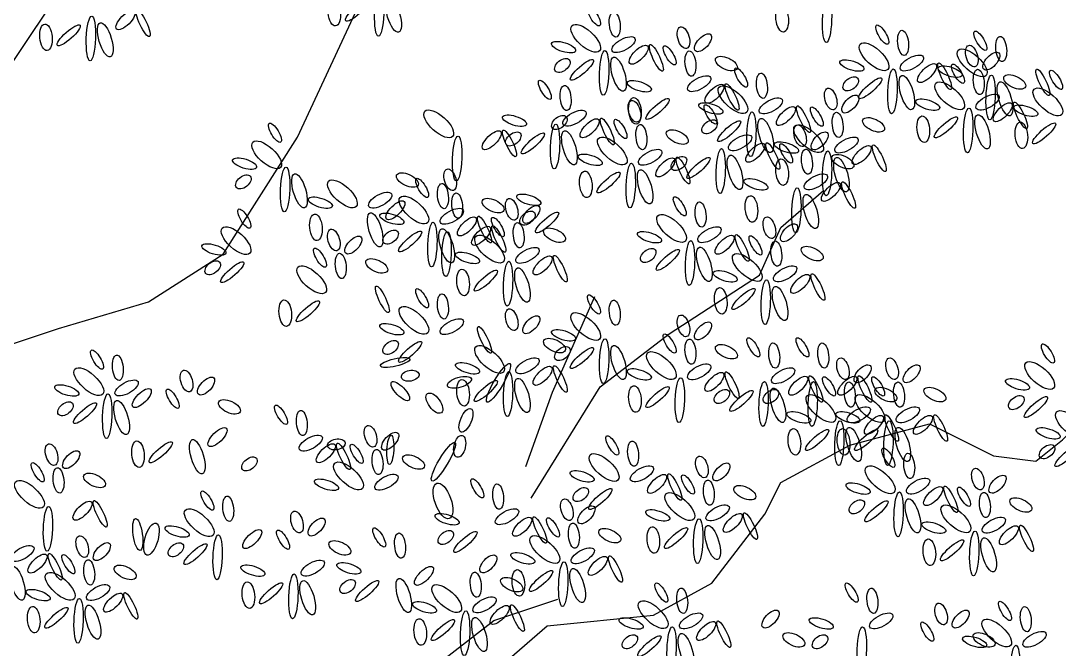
# Model space of a CAD drawing. Header units: millimetres. Extents: x 183.1 to 231.4, y 273.1 to 307.6.
# Drawn here: x 192.171 to 196.953, y 284.438 to 287.332 of the extents above; entities that cross this region are included whole.
import ezdxf

# ---------------------------------------------------------------- set-up
doc = ezdxf.new("R2010")
doc.units = ezdxf.units.MM
doc.layers.add('lesPaysagistes', color=7, linetype='Continuous')

# ---------------------------------------------------------------- blocks, each defined once
blk = doc.blocks.new('A$C13ED2F65')
at = {"layer": 'lesPaysagistes'}
for points in [[(-12.2173, 10.6399), (-12.1928, 11.1534), (-11.9237, 11.4957), (-11.8503, 11.8136), (-11.8014, 11.9848), (-11.7525, 12.3516), (-11.4589, 12.645), (-11.0185, 12.7917), (-10.6026, 12.914), (-10.2601, 13.1341), (-9.9176, 13.672), (-9.5996, 14.3567), (-9.3794, 14.699), (-9.1592, 15.2126)], [(-12.413, 12.8895), (-11.9237, 13.1096), (-11.6546, 13.3052), (-11.4589, 13.7943), (-11.2632, 13.9655), (-10.9696, 14.4056)], [(-8.8411, 12.0093), (-8.5231, 12.5228), (-8.2051, 12.7673), (-7.7892, 13.0363), (-7.6913, 13.2563), (-7.4956, 13.4275)], [(-8.8656, 12.156), (-8.7433, 12.4983), (-8.5476, 12.9385)], [(-10.4558, 8.757), (-10.1623, 9.1972), (-9.9176, 9.5151), (-9.7219, 9.8085), (-9.624, 10.3954), (-9.4772, 10.6644), (-9.257, 10.9089), (-8.9635, 11.2512), (-8.7677, 11.4224), (-8.2784, 11.4713), (-8.0093, 11.618), (-7.7647, 11.9359), (-7.6913, 12.0826), (-7.3732, 12.2538), (-7.0063, 12.3516), (-6.7127, 12.2049), (-6.517, 12.1804), (-6.3946, 12.2782), (-6.1255, 12.5472), (-5.9787, 12.5717)], [(-12.0705, 7.8034), (-11.728, 7.9257), (-11.2387, 8.2924), (-10.8473, 8.757), (-10.4069, 9.2216), (-10.2356, 9.5395), (-9.9176, 9.833), (-9.9176, 10.2487), (-9.7219, 10.591), (-9.4528, 10.9089), (-9.2326, 11.2757), (-9.0124, 11.4468), (-8.7188, 11.5447)]]:
    blk.add_lwpolyline(points, dxfattribs=at)
for centre, major_axis, ratio in [((-9.7476, 14.2456), (-0.0058, 0.061), 0.466918), ((-9.643, 14.2544), (0.0523, 0.0465), 0.249192), ((-9.5408, 14.2401), (0.0038, 0.1031), 0.205007), ((-9.4746, 14.234), (-0.0232, 0.0784), 0.349758), ((-7.4785, 14.2119), (0.0038, 0.1031), 0.205007), ((-10.7094, 14.2111), (0.0407, 0.0406), 0.40396), ((-10.6281, 14.1966), (-0.029, 0.061), 0.231521), ((-8.5522, 14.2294), (-0.0261, 0.0436), 0.333334), ((-8.4563, 14.1916), (-0.0058, 0.0581), 0.422264), ((-7.6853, 14.2174), (-0.0058, 0.061), 0.466918), ((-10.8686, 14.1272), (0.0038, 0.1031), 0.205007), ((-10.8023, 14.1211), (-0.0232, 0.0784), 0.349758), ((-11.0754, 14.1327), (-0.0058, 0.061), 0.466918), ((-10.9708, 14.1414), (0.0523, 0.0465), 0.249192), ((-8.5899, 14.1278), (-0.0639, 0.0581), 0.430687), ((-8.1397, 14.1307), (-0.0145, 0.0494), 0.511008), ((-7.2244, 14.1447), (-0.0261, 0.0436), 0.333334), ((-7.1285, 14.1069), (-0.0058, 0.0581), 0.422264), ((-6.7724, 14.1164), (-0.0261, 0.0436), 0.333334), ((-8.6916, 14.0871), (-0.0552, 0.0174), 0.365381), ((-8.4156, 14.0987), (-0.0523, -0.029), 0.434249), ((-8.0496, 14.1074), (-0.0349, -0.0377), 0.483036), ((-7.2622, 14.043), (-0.0639, 0.0581), 0.430687), ((-6.6765, 14.0787), (-0.0058, 0.0581), 0.422264), ((-8.5051, 13.9683), (0.0038, 0.1031), 0.205007), ((-8.3459, 14.0523), (0.0407, 0.0406), 0.40396), ((-8.2646, 14.0377), (-0.029, 0.061), 0.231521), ((-8.2036, 14.0494), (-0.0261, 0.0436), 0.333334), ((-8.1077, 14.0116), (-0.0058, 0.0581), 0.422264), ((-6.8102, 14.0148), (-0.0639, 0.0581), 0.430687), ((-6.8119, 14.0459), (-0.0145, 0.0494), 0.511008), ((-6.7219, 14.0227), (-0.0349, -0.0377), 0.483036), ((-8.6974, 14.0029), (-0.032, -0.0261), 0.605276), ((-8.6074, 13.9826), (0.0523, 0.0465), 0.249192), ((-8.4389, 13.9623), (-0.0232, 0.0784), 0.349758), ((-7.9422, 14.0116), (-0.0494, 0.0232), 0.490647), ((-7.3638, 14.0024), (-0.0552, 0.0174), 0.365381), ((-7.0879, 14.014), (-0.0523, -0.029), 0.434249), ((-7.0182, 13.9676), (0.0407, 0.0406), 0.40396), ((-6.9368, 13.953), (-0.029, 0.061), 0.231521), ((-6.8758, 13.9647), (-0.0261, 0.0436), 0.333334), ((-7.8742, 13.947), (-0.0261, 0.0436), 0.333334), ((-7.7783, 13.9093), (-0.0058, 0.0581), 0.422264), ((-7.1773, 13.8836), (0.0038, 0.1031), 0.205007), ((-6.9118, 13.9742), (-0.0552, 0.0174), 0.365381), ((-6.78, 13.9269), (-0.0058, 0.0581), 0.422264), ((-6.6144, 13.9269), (-0.0494, 0.0232), 0.490647), ((-6.4848, 13.9248), (-0.029, 0.061), 0.231521), ((-6.4238, 13.9364), (-0.0261, 0.0436), 0.333334), ((-8.7782, 13.8905), (-0.0261, 0.0436), 0.333334), ((-8.343, 13.9071), (-0.0552, 0.0174), 0.365381), ((-8.0671, 13.9187), (-0.0523, -0.029), 0.434249), ((-7.9973, 13.8723), (0.0407, 0.0406), 0.40396), ((-7.9119, 13.8454), (-0.0639, 0.0581), 0.430687), ((-7.916, 13.8577), (-0.029, 0.061), 0.231521), ((-7.3696, 13.9182), (-0.032, -0.0261), 0.605276), ((-7.2796, 13.8979), (0.0523, 0.0465), 0.249192), ((-7.1111, 13.8776), (-0.0232, 0.0784), 0.349758), ((-6.9136, 13.863), (-0.0639, 0.0581), 0.430687), ((-6.7253, 13.8554), (0.0038, 0.1031), 0.205007), ((-6.6591, 13.8493), (-0.0232, 0.0784), 0.349758), ((-8.6823, 13.8528), (-0.0058, 0.0581), 0.422264), ((-7.4617, 13.8483), (-0.0145, 0.0494), 0.511008), ((-7.3716, 13.8251), (-0.0349, -0.0377), 0.483036), ((-6.7393, 13.834), (-0.0523, -0.029), 0.434249), ((-6.4616, 13.8348), (-0.0639, 0.0581), 0.430687), ((-8.3657, 13.7918), (-0.0145, 0.0494), 0.511008), ((-8.3634, 13.7939), (-0.0058, 0.061), 0.466918), ((-8.2588, 13.8026), (0.0523, 0.0465), 0.249192), ((-8.0136, 13.8047), (-0.0552, 0.0174), 0.365381), ((-8.0154, 13.7776), (-0.0261, 0.0436), 0.333334), ((-7.7376, 13.8164), (-0.0523, -0.029), 0.434249), ((-7.0152, 13.8224), (-0.0552, 0.0174), 0.365381), ((-6.6696, 13.7875), (0.0407, 0.0406), 0.40396), ((-6.5882, 13.773), (-0.029, 0.061), 0.231521), ((-6.5632, 13.7942), (-0.0552, 0.0174), 0.365381), ((-9.2667, 13.7338), (-0.0639, 0.0581), 0.430687), ((-8.9176, 13.7483), (-0.0552, 0.0174), 0.365381), ((-8.7112, 13.7401), (-0.032, -0.0261), 0.605276), ((-8.6416, 13.7599), (-0.0523, -0.029), 0.434249), ((-7.8271, 13.686), (0.0038, 0.1031), 0.205007), ((-7.6679, 13.7699), (0.0407, 0.0406), 0.40396), ((-7.5866, 13.7554), (-0.029, 0.061), 0.231521), ((-7.5256, 13.767), (-0.0261, 0.0436), 0.333334), ((-7.4297, 13.7293), (-0.0058, 0.0581), 0.422264), ((-6.8287, 13.7036), (0.0038, 0.1031), 0.205007), ((-6.7625, 13.6975), (-0.0232, 0.0784), 0.349758), ((-10.0212, 13.6929), (-0.0261, 0.0436), 0.333334), ((-8.7311, 13.6295), (0.0038, 0.1031), 0.205007), ((-8.5719, 13.7134), (0.0407, 0.0406), 0.40396), ((-8.4906, 13.6989), (-0.029, 0.061), 0.231521), ((-8.4296, 13.7105), (-0.0261, 0.0436), 0.333334), ((-8.3337, 13.6728), (-0.0058, 0.0581), 0.422264), ((-8.0194, 13.7205), (-0.032, -0.0261), 0.605276), ((-7.9293, 13.7002), (0.0523, 0.0465), 0.249192), ((-7.7609, 13.6799), (-0.0232, 0.0784), 0.349758), ((-7.5633, 13.6654), (-0.0639, 0.0581), 0.430687), ((-7.6029, 13.6789), (-0.0145, 0.0494), 0.511008), ((-7.2641, 13.7293), (-0.0494, 0.0232), 0.490647), ((-7.0356, 13.7092), (-0.0058, 0.061), 0.466918), ((-6.931, 13.7179), (0.0523, 0.0465), 0.249192), ((-6.5836, 13.6809), (-0.0058, 0.061), 0.466918), ((-6.479, 13.6896), (0.0523, 0.0465), 0.249192), ((-9.1818, 13.5744), (0.0038, 0.1031), 0.205007), ((-9.0227, 13.6584), (0.0407, 0.0406), 0.40396), ((-8.9413, 13.6438), (-0.029, 0.061), 0.231521), ((-8.9234, 13.6641), (-0.032, -0.0261), 0.605276), ((-8.8334, 13.6437), (0.0523, 0.0465), 0.249192), ((-8.6649, 13.6234), (-0.0232, 0.0784), 0.349758), ((-8.4674, 13.6089), (-0.0639, 0.0581), 0.430687), ((-8.1682, 13.6728), (-0.0494, 0.0232), 0.490647), ((-7.8789, 13.6469), (-0.0523, -0.029), 0.434249), ((-7.5129, 13.6556), (-0.0349, -0.0377), 0.483036), ((-7.3891, 13.6363), (-0.0523, -0.029), 0.434249), ((-10.0589, 13.5913), (-0.0639, 0.0581), 0.430687), ((-7.8092, 13.6005), (0.0407, 0.0406), 0.40396), ((-7.7278, 13.586), (-0.029, 0.061), 0.231521), ((-7.665, 13.6247), (-0.0552, 0.0174), 0.365381), ((-7.6668, 13.5976), (-0.0261, 0.0436), 0.333334), ((-7.3193, 13.5899), (0.0407, 0.0406), 0.40396), ((-7.238, 13.5754), (-0.029, 0.061), 0.231521), ((-8.569, 13.5683), (-0.0552, 0.0174), 0.365381), ((-8.2931, 13.5799), (-0.0523, -0.029), 0.434249), ((-8.2233, 13.5334), (0.0407, 0.0406), 0.40396), ((-8.1606, 13.5511), (-0.032, -0.0261), 0.605276), ((-8.142, 13.5189), (-0.029, 0.061), 0.231521), ((-8.0706, 13.5308), (0.0523, 0.0465), 0.249192), ((-7.9683, 13.5165), (0.0038, 0.1031), 0.205007), ((-7.9021, 13.5105), (-0.0232, 0.0784), 0.349758), ((-7.571, 13.5598), (-0.0058, 0.0581), 0.422264), ((-7.4785, 13.506), (0.0038, 0.1031), 0.205007), ((-7.4054, 13.5598), (-0.0494, 0.0232), 0.490647), ((-7.4123, 13.4999), (-0.0232, 0.0784), 0.349758), ((-10.1606, 13.5506), (-0.0552, 0.0174), 0.365381), ((-9.9741, 13.4318), (0.0038, 0.1031), 0.205007), ((-8.3825, 13.4495), (0.0038, 0.1031), 0.205007), ((-7.6853, 13.5115), (-0.0058, 0.061), 0.466918), ((-10.1664, 13.4664), (-0.032, -0.0261), 0.605276), ((-9.9079, 13.4258), (-0.0232, 0.0784), 0.349758), ((-9.4112, 13.4751), (-0.0494, 0.0232), 0.490647), ((-9.3432, 13.4388), (-0.0261, 0.0436), 0.333334), ((-9.214, 13.4765), (-0.0145, 0.0494), 0.511008), ((-8.5894, 13.455), (-0.0058, 0.061), 0.466918), ((-8.4848, 13.4637), (0.0523, 0.0465), 0.249192), ((-8.3163, 13.4434), (-0.0232, 0.0784), 0.349758), ((-7.5303, 13.4669), (-0.0523, -0.029), 0.434249), ((-9.7104, 13.4113), (-0.0639, 0.0581), 0.430687), ((-9.2473, 13.401), (-0.0058, 0.0581), 0.422264), ((-7.8063, 13.4553), (-0.0552, 0.0174), 0.365381), ((-7.6198, 13.3365), (0.0038, 0.1031), 0.205007), ((-7.4606, 13.4205), (0.0407, 0.0406), 0.40396), ((-7.3793, 13.406), (-0.029, 0.061), 0.231521), ((-9.812, 13.3706), (-0.0552, 0.0174), 0.365381), ((-9.5361, 13.3822), (-0.0523, -0.029), 0.434249), ((-9.3809, 13.3371), (-0.0639, 0.0581), 0.430687), ((-9.182, 13.3574), (-0.0058, 0.0581), 0.422264), ((-9.0164, 13.3574), (-0.0494, 0.0232), 0.490647), ((-8.9307, 13.34), (-0.0145, 0.0494), 0.511008), ((-8.8523, 13.384), (-0.0552, 0.0174), 0.365381), ((-8.1567, 13.354), (-0.0261, 0.0436), 0.333334), ((-7.8266, 13.3421), (-0.0058, 0.061), 0.466918), ((-7.5535, 13.3305), (-0.0232, 0.0784), 0.349758), ((-10.1624, 13.2976), (-0.0261, 0.0436), 0.333334), ((-9.4664, 13.3358), (0.0407, 0.0406), 0.40396), ((-9.2067, 13.3081), (-0.0523, -0.029), 0.434249), ((-8.8406, 13.3168), (-0.0349, -0.0377), 0.483036), ((-8.0608, 13.3163), (-0.0058, 0.0581), 0.422264), ((-9.8324, 13.2574), (-0.0058, 0.061), 0.466918), ((-9.5593, 13.2458), (-0.0232, 0.0784), 0.349758), ((-9.4826, 13.2965), (-0.0552, 0.0174), 0.365381), ((-9.1369, 13.2616), (0.0407, 0.0406), 0.40396), ((-9.0556, 13.2471), (-0.029, 0.061), 0.231521), ((-8.9946, 13.2587), (-0.0261, 0.0436), 0.333334), ((-8.8581, 13.2998), (-0.032, -0.0261), 0.605276), ((-8.768, 13.2795), (0.0523, 0.0465), 0.249192), ((-8.1944, 13.2524), (-0.0639, 0.0581), 0.430687), ((-7.7442, 13.2553), (-0.0145, 0.0494), 0.511008), ((-10.2002, 13.196), (-0.0639, 0.0581), 0.430687), ((-9.75, 13.1989), (-0.0145, 0.0494), 0.511008), ((-9.4884, 13.2123), (-0.032, -0.0261), 0.605276), ((-9.2961, 13.1777), (0.0038, 0.1031), 0.205007), ((-9.2299, 13.1716), (-0.0232, 0.0784), 0.349758), ((-9.0716, 13.2181), (0.0407, 0.0406), 0.40396), ((-8.9903, 13.2036), (-0.029, 0.061), 0.231521), ((-8.8987, 13.221), (-0.0058, 0.0581), 0.422264), ((-8.7332, 13.221), (-0.0494, 0.0232), 0.490647), ((-8.0201, 13.2234), (-0.0523, -0.029), 0.434249), ((-7.6541, 13.2321), (-0.0349, -0.0377), 0.483036), ((-9.6599, 13.1756), (-0.0349, -0.0377), 0.483036), ((-9.3984, 13.192), (0.0523, 0.0465), 0.249192), ((-9.2308, 13.1342), (0.0038, 0.1031), 0.205007), ((-9.0324, 13.1571), (-0.0639, 0.0581), 0.430687), ((-8.2961, 13.2118), (-0.0552, 0.0174), 0.365381), ((-7.9504, 13.1769), (0.0407, 0.0406), 0.40396), ((-7.8691, 13.1624), (-0.029, 0.061), 0.231521), ((-7.8081, 13.174), (-0.0261, 0.0436), 0.333334), ((-10.3019, 13.1553), (-0.0552, 0.0174), 0.365381), ((-9.8139, 13.1176), (-0.0261, 0.0436), 0.333334), ((-8.8581, 13.1281), (-0.0523, -0.029), 0.434249), ((-8.3019, 13.1276), (-0.032, -0.0261), 0.605276), ((-8.2119, 13.1073), (0.0523, 0.0465), 0.249192), ((-8.1096, 13.093), (0.0038, 0.1031), 0.205007), ((-8.0434, 13.0869), (-0.0232, 0.0784), 0.349758), ((-7.7122, 13.1363), (-0.0058, 0.0581), 0.422264), ((-7.5466, 13.1363), (-0.0494, 0.0232), 0.490647), ((-10.3077, 13.0711), (-0.032, -0.0261), 0.605276), ((-10.2176, 13.0508), (0.0523, 0.0465), 0.249192), ((-9.718, 13.0798), (-0.0058, 0.0581), 0.422264), ((-9.5524, 13.0798), (-0.0494, 0.0232), 0.490647), ((-9.134, 13.1165), (-0.0552, 0.0174), 0.365381), ((-8.7884, 13.0816), (0.0407, 0.0406), 0.40396), ((-8.707, 13.0671), (-0.029, 0.061), 0.231521), ((-7.8458, 13.0724), (-0.0639, 0.0581), 0.430687), ((-9.8516, 13.0159), (-0.0639, 0.0581), 0.430687), ((-9.1544, 13.0033), (-0.0058, 0.061), 0.466918), ((-9.0498, 13.012), (0.0523, 0.0465), 0.249192), ((-8.9475, 12.9977), (0.0038, 0.1031), 0.205007), ((-8.8813, 12.9916), (-0.0232, 0.0784), 0.349758), ((-7.9475, 13.0318), (-0.0552, 0.0174), 0.365381), ((-7.6716, 13.0434), (-0.0523, -0.029), 0.434249), ((-7.761, 12.913), (0.0038, 0.1031), 0.205007), ((-7.6018, 12.9969), (0.0407, 0.0406), 0.40396), ((-7.5205, 12.9824), (-0.029, 0.061), 0.231521), ((-9.5263, 12.9259), (-0.029, 0.061), 0.231521), ((-9.3432, 12.9305), (-0.0261, 0.0436), 0.333334), ((-7.9678, 12.9185), (-0.0058, 0.061), 0.466918), ((-7.8633, 12.9273), (0.0523, 0.0465), 0.249192), ((-7.6948, 12.9069), (-0.0232, 0.0784), 0.349758), ((-9.9736, 12.8621), (-0.0058, 0.061), 0.466918), ((-9.8691, 12.8708), (0.0523, 0.0465), 0.249192), ((-9.2473, 12.8928), (-0.0058, 0.0581), 0.422264), ((-8.5522, 12.9023), (-0.0261, 0.0436), 0.333334), ((-8.4563, 12.8645), (-0.0058, 0.0581), 0.422264), ((-9.3809, 12.8289), (-0.0639, 0.0581), 0.430687), ((-8.9307, 12.8318), (-0.0145, 0.0494), 0.511008), ((-8.5899, 12.8006), (-0.0639, 0.0581), 0.430687), ((-9.4826, 12.7882), (-0.0552, 0.0174), 0.365381), ((-9.2067, 12.7998), (-0.0523, -0.029), 0.434249), ((-8.8406, 12.8086), (-0.0349, -0.0377), 0.483036), ((-8.1397, 12.8036), (-0.0145, 0.0494), 0.511008), ((-8.0496, 12.7803), (-0.0349, -0.0377), 0.483036), ((-9.0556, 12.7389), (-0.029, 0.061), 0.231521), ((-8.6916, 12.76), (-0.0552, 0.0174), 0.365381), ((-8.2036, 12.7223), (-0.0261, 0.0436), 0.333334), ((-9.4884, 12.704), (-0.032, -0.0261), 0.605276), ((-9.3984, 12.6837), (0.0523, 0.0465), 0.249192), ((-9.0324, 12.6489), (-0.0639, 0.0581), 0.430687), ((-8.7332, 12.7127), (-0.0494, 0.0232), 0.490647), ((-8.5051, 12.6412), (0.0038, 0.1031), 0.205007), ((-8.1077, 12.6845), (-0.0058, 0.0581), 0.422264), ((-7.9422, 12.6845), (-0.0494, 0.0232), 0.490647), ((-7.8177, 12.7046), (-0.0261, 0.0436), 0.333334), ((-7.7218, 12.6669), (-0.0058, 0.0581), 0.422264), ((-7.5917, 12.7046), (-0.0261, 0.0436), 0.333334), ((-7.4958, 12.6669), (-0.0058, 0.0581), 0.422264), ((-6.4616, 12.6764), (-0.0261, 0.0436), 0.333334), ((-10.8404, 12.6481), (-0.0261, 0.0436), 0.333334), ((-8.6974, 12.6758), (-0.032, -0.0261), 0.605276), ((-8.6074, 12.6555), (0.0523, 0.0465), 0.249192), ((-8.4389, 12.6352), (-0.0232, 0.0784), 0.349758), ((-8.2413, 12.6206), (-0.0639, 0.0581), 0.430687), ((-10.7446, 12.6104), (-0.0058, 0.0581), 0.422264), ((-9.4675, 12.6349), (-0.0681, -0.0158), 0.249192), ((-9.134, 12.6082), (-0.0552, 0.0174), 0.365381), ((-8.9917, 12.541), (-0.0527, -0.0887), 0.205007), ((-8.8581, 12.6198), (-0.0523, -0.029), 0.434249), ((-8.0671, 12.5916), (-0.0523, -0.029), 0.434249), ((-7.4052, 12.6059), (-0.0145, 0.0494), 0.511008), ((-7.3151, 12.5827), (-0.0349, -0.0377), 0.483036), ((-7.1792, 12.6059), (-0.0145, 0.0494), 0.511008), ((-7.0891, 12.5827), (-0.0349, -0.0377), 0.483036), ((-6.4994, 12.5748), (-0.0639, 0.0581), 0.430687), ((-10.8782, 12.5465), (-0.0639, 0.0581), 0.430687), ((-10.428, 12.5494), (-0.0145, 0.0494), 0.511008), ((-9.3982, 12.5739), (0.0406, 0.0076), 0.605276), ((-8.9475, 12.4895), (0.0038, 0.1031), 0.205007), ((-8.7884, 12.5734), (0.0407, 0.0406), 0.40396), ((-8.707, 12.5589), (-0.029, 0.061), 0.231521), ((-8.343, 12.58), (-0.0552, 0.0174), 0.365381), ((-7.9973, 12.5452), (0.0407, 0.0406), 0.40396), ((-7.916, 12.5306), (-0.029, 0.061), 0.231521), ((-7.6811, 12.574), (-0.0523, -0.029), 0.434249), ((-7.6114, 12.5275), (0.0407, 0.0406), 0.40396), ((-7.5301, 12.513), (-0.029, 0.061), 0.231521), ((-7.3854, 12.5275), (0.0407, 0.0406), 0.40396), ((-7.3041, 12.513), (-0.029, 0.061), 0.231521), ((-10.9799, 12.5059), (-0.0552, 0.0174), 0.365381), ((-10.7039, 12.5175), (-0.0523, -0.029), 0.434249), ((-10.3379, 12.5262), (-0.0349, -0.0377), 0.483036), ((-9.4436, 12.5028), (0.0401, -0.0417), 0.365381), ((-9.1716, 12.5435), (-0.0552, -0.0162), 0.40396), ((-9.1544, 12.495), (-0.0058, 0.061), 0.466918), ((-9.0498, 12.5037), (0.0523, 0.0465), 0.249192), ((-8.8813, 12.4834), (-0.0232, 0.0784), 0.349758), ((-8.3634, 12.4668), (-0.0058, 0.061), 0.466918), ((-8.1565, 12.4612), (0.0038, 0.1031), 0.205007), ((-7.7706, 12.4436), (0.0038, 0.1031), 0.205007), ((-7.5446, 12.4436), (0.0038, 0.1031), 0.205007), ((-7.4691, 12.5246), (-0.0261, 0.0436), 0.333334), ((-7.3732, 12.4869), (-0.0058, 0.0581), 0.422264), ((-7.2431, 12.5246), (-0.0261, 0.0436), 0.333334), ((-7.1472, 12.4869), (-0.0058, 0.0581), 0.422264), ((-6.6011, 12.5341), (-0.0552, 0.0174), 0.365381), ((-10.7934, 12.3871), (0.0038, 0.1031), 0.205007), ((-10.6342, 12.471), (0.0407, 0.0406), 0.40396), ((-10.4919, 12.4681), (-0.0261, 0.0436), 0.333334), ((-9.2867, 12.4475), (0.0322, -0.044), 0.490647), ((-8.2588, 12.4755), (0.0523, 0.0465), 0.249192), ((-7.9629, 12.4781), (-0.032, -0.0261), 0.605276), ((-7.8728, 12.4578), (0.0523, 0.0465), 0.249192), ((-7.7369, 12.4781), (-0.032, -0.0261), 0.605276), ((-7.7044, 12.4375), (-0.0232, 0.0784), 0.349758), ((-7.5068, 12.423), (-0.0639, 0.0581), 0.430687), ((-7.2808, 12.423), (-0.0639, 0.0581), 0.430687), ((-7.2076, 12.4869), (-0.0494, 0.0232), 0.490647), ((-6.9816, 12.4869), (-0.0494, 0.0232), 0.490647), ((-6.6069, 12.4499), (-0.032, -0.0261), 0.605276), ((-6.5168, 12.4296), (0.0523, 0.0465), 0.249192), ((-10.9857, 12.4217), (-0.032, -0.0261), 0.605276), ((-10.8956, 12.4014), (0.0523, 0.0465), 0.249192), ((-10.7272, 12.381), (-0.0232, 0.0784), 0.349758), ((-10.2304, 12.4304), (-0.0494, 0.0232), 0.490647), ((-9.9929, 12.394), (-0.0261, 0.0436), 0.333334), ((-7.3326, 12.394), (-0.0523, -0.029), 0.434249), ((-7.1065, 12.394), (-0.0523, -0.029), 0.434249), ((-9.8971, 12.3563), (-0.0058, 0.0581), 0.422264), ((-9.1414, 12.3683), (-0.0227, -0.0538), 0.422264), ((-7.6085, 12.3823), (-0.0552, 0.0174), 0.365381), ((-7.3825, 12.3823), (-0.0552, 0.0174), 0.365381), ((-7.2628, 12.3475), (0.0407, 0.0406), 0.40396), ((-7.1815, 12.333), (-0.029, 0.061), 0.231521), ((-7.0368, 12.3475), (0.0407, 0.0406), 0.40396), ((-6.9555, 12.333), (-0.029, 0.061), 0.231521), ((-6.3581, 12.3489), (-0.0639, 0.0581), 0.430687), ((-10.2856, 12.291), (0.0407, 0.0406), 0.40396), ((-9.5805, 12.2953), (-0.0145, 0.0494), 0.511008), ((-7.422, 12.2636), (0.0038, 0.1031), 0.205007), ((-7.3558, 12.2575), (-0.0232, 0.0784), 0.349758), ((-7.196, 12.2636), (0.0038, 0.1031), 0.205007), ((-7.1298, 12.2575), (-0.0232, 0.0784), 0.349758), ((-6.4598, 12.3082), (-0.0552, 0.0174), 0.365381), ((-9.8564, 12.2634), (-0.0523, -0.029), 0.434249), ((-9.4904, 12.2721), (-0.0349, -0.0377), 0.483036), ((-9.4898, 12.232), (-0.0037, -0.0674), 0.231521), ((-9.1703, 12.2485), (-0.0109, -0.0503), 0.511008), ((-8.4674, 12.2528), (-0.0261, 0.0436), 0.333334), ((-7.6288, 12.2691), (-0.0058, 0.061), 0.466918), ((-7.5243, 12.2778), (0.0523, 0.0465), 0.249192), ((-7.4028, 12.2691), (-0.0058, 0.061), 0.466918), ((-7.2983, 12.2778), (0.0523, 0.0465), 0.249192), ((-11.0495, 12.2106), (-0.0145, 0.0494), 0.511008), ((-10.6516, 12.2126), (-0.0058, 0.061), 0.466918), ((-10.5471, 12.2213), (0.0523, 0.0465), 0.249192), ((-10.3786, 12.201), (-0.0232, 0.0784), 0.349758), ((-9.7867, 12.2169), (0.0407, 0.0406), 0.40396), ((-9.7379, 12.2577), (0.0406, 0.0076), 0.605276), ((-9.7054, 12.2024), (-0.029, 0.061), 0.231521), ((-9.6444, 12.214), (-0.0261, 0.0436), 0.333334), ((-9.2454, 12.1778), (-0.0527, -0.0887), 0.205007), ((-8.3716, 12.2151), (-0.0058, 0.0581), 0.422264), ((-7.1961, 12.1964), (-0.0261, 0.0436), 0.333334), ((-6.4656, 12.224), (-0.032, -0.0261), 0.605276), ((-6.3756, 12.2037), (0.0523, 0.0465), 0.249192), ((-10.9594, 12.1874), (-0.0349, -0.0377), 0.483036), ((-10.1382, 12.1676), (-0.032, -0.0261), 0.605276), ((-9.5485, 12.1763), (-0.0058, 0.0581), 0.422264), ((-9.3829, 12.1763), (-0.0494, 0.0232), 0.490647), ((-8.5052, 12.1512), (-0.0639, 0.0581), 0.430687), ((-8.0549, 12.1541), (-0.0145, 0.0494), 0.511008), ((-7.1003, 12.1586), (-0.0058, 0.0581), 0.422264), ((-11.1134, 12.1293), (-0.0261, 0.0436), 0.333334), ((-11.0175, 12.0916), (-0.0058, 0.0581), 0.422264), ((-9.6821, 12.1124), (-0.0639, 0.0581), 0.430687), ((-8.3309, 12.1222), (-0.0523, -0.029), 0.434249), ((-7.9649, 12.1309), (-0.0349, -0.0377), 0.483036), ((-7.2339, 12.0947), (-0.0639, 0.0581), 0.430687), ((-6.7837, 12.0976), (-0.0145, 0.0494), 0.511008), ((-11.1511, 12.0277), (-0.0639, 0.0581), 0.430687), ((-10.8519, 12.0916), (-0.0494, 0.0232), 0.490647), ((-9.7838, 12.0717), (-0.0552, 0.0174), 0.365381), ((-9.5078, 12.0834), (-0.0523, -0.029), 0.434249), ((-9.0889, 12.0552), (-0.0261, 0.0436), 0.333334), ((-8.6068, 12.1106), (-0.0552, 0.0174), 0.365381), ((-8.2612, 12.0757), (0.0407, 0.0406), 0.40396), ((-8.1798, 12.0612), (-0.029, 0.061), 0.231521), ((-8.1188, 12.0728), (-0.0261, 0.0436), 0.333334), ((-7.0596, 12.0657), (-0.0523, -0.029), 0.434249), ((-6.6936, 12.0744), (-0.0349, -0.0377), 0.483036), ((-9.2472, 11.9973), (0.0283, -0.0816), 0.430687), ((-8.9931, 12.0174), (-0.0058, 0.0581), 0.422264), ((-8.6127, 12.0264), (-0.032, -0.0261), 0.605276), ((-8.5226, 12.006), (0.0523, 0.0465), 0.249192), ((-8.023, 12.0351), (-0.0058, 0.0581), 0.422264), ((-7.8574, 12.0351), (-0.0494, 0.0232), 0.490647), ((-7.3356, 12.0541), (-0.0552, 0.0174), 0.365381), ((-6.9899, 12.0193), (0.0407, 0.0406), 0.40396), ((-6.9086, 12.0047), (-0.029, 0.061), 0.231521), ((-6.8476, 12.0164), (-0.0261, 0.0436), 0.333334), ((-10.3319, 11.9987), (-0.0261, 0.0436), 0.333334), ((-10.2361, 11.961), (-0.0058, 0.0581), 0.422264), ((-8.6764, 11.9565), (-0.0145, 0.0494), 0.511008), ((-8.1566, 11.9712), (-0.0639, 0.0581), 0.430687), ((-7.3414, 11.9699), (-0.032, -0.0261), 0.605276), ((-7.2513, 11.9496), (0.0523, 0.0465), 0.249192), ((-7.1491, 11.9353), (0.0038, 0.1031), 0.205007), ((-7.0829, 11.9292), (-0.0232, 0.0784), 0.349758), ((-6.7517, 11.9786), (-0.0058, 0.0581), 0.422264), ((-6.5861, 11.9786), (-0.0494, 0.0232), 0.490647), ((-11.0663, 11.8683), (0.0038, 0.1031), 0.205007), ((-10.9071, 11.9522), (0.0407, 0.0406), 0.40396), ((-10.8258, 11.9377), (-0.029, 0.061), 0.231521), ((-10.3697, 11.8971), (-0.0639, 0.0581), 0.430687), ((-8.9524, 11.9245), (-0.0523, -0.029), 0.434249), ((-8.5864, 11.9332), (-0.0349, -0.0377), 0.483036), ((-8.2583, 11.9306), (-0.0552, 0.0174), 0.365381), ((-7.9823, 11.9422), (-0.0523, -0.029), 0.434249), ((-6.8853, 11.9147), (-0.0639, 0.0581), 0.430687), ((-10.6526, 11.8424), (0.0105, -0.0735), 0.28284), ((-9.9195, 11.9), (-0.0145, 0.0494), 0.511008), ((-9.8294, 11.8768), (-0.0349, -0.0377), 0.483036), ((-9.2284, 11.9129), (-0.0552, 0.0174), 0.365381), ((-8.8827, 11.8781), (0.0407, 0.0406), 0.40396), ((-8.8013, 11.8636), (-0.029, 0.061), 0.231521), ((-8.7403, 11.8752), (-0.0261, 0.0436), 0.333334), ((-8.0718, 11.8118), (0.0038, 0.1031), 0.205007), ((-7.9126, 11.8957), (0.0407, 0.0406), 0.40396), ((-7.8313, 11.8812), (-0.029, 0.061), 0.231521), ((-6.711, 11.8857), (-0.0523, -0.029), 0.434249), ((-10.5896, 11.8214), (-0.021, -0.0735), 0.388597), ((-10.4714, 11.8564), (-0.0552, 0.0174), 0.365381), ((-10.1257, 11.8216), (0.0407, 0.0406), 0.40396), ((-9.9834, 11.8187), (-0.0261, 0.0436), 0.333334), ((-9.5409, 11.8293), (-0.0261, 0.0436), 0.333334), ((-9.2342, 11.8287), (-0.032, -0.0261), 0.605276), ((-9.1441, 11.8084), (0.0523, 0.0465), 0.249192), ((-8.6445, 11.8374), (-0.0058, 0.0581), 0.422264), ((-8.4789, 11.8374), (-0.0494, 0.0232), 0.490647), ((-8.2786, 11.8173), (-0.0058, 0.061), 0.466918), ((-8.174, 11.826), (0.0523, 0.0465), 0.249192), ((-8.0055, 11.8057), (-0.0232, 0.0784), 0.349758), ((-6.987, 11.8741), (-0.0552, 0.0174), 0.365381), ((-6.6413, 11.8392), (0.0407, 0.0406), 0.40396), ((-6.56, 11.8247), (-0.029, 0.061), 0.231521), ((-10.9082, 11.787), (-0.0145, 0.0494), 0.511008), ((-10.2849, 11.7377), (0.0038, 0.1031), 0.205007), ((-9.7219, 11.781), (-0.0494, 0.0232), 0.490647), ((-9.4451, 11.7915), (-0.0058, 0.0581), 0.422264), ((-8.7781, 11.7736), (-0.0639, 0.0581), 0.430687), ((-7.0073, 11.7609), (-0.0058, 0.061), 0.466918), ((-6.9028, 11.7696), (0.0523, 0.0465), 0.249192), ((-6.8005, 11.7553), (0.0038, 0.1031), 0.205007), ((-6.7343, 11.7492), (-0.0232, 0.0784), 0.349758), ((-11.1842, 11.7551), (-0.0523, -0.029), 0.434249), ((-10.8182, 11.7638), (-0.0349, -0.0377), 0.483036), ((-10.4772, 11.7722), (-0.032, -0.0261), 0.605276), ((-10.3871, 11.7519), (0.0523, 0.0465), 0.249192), ((-8.6038, 11.7445), (-0.0523, -0.029), 0.434249), ((-11.1145, 11.7087), (0.0407, 0.0406), 0.40396), ((-11.0331, 11.6941), (-0.029, 0.061), 0.231521), ((-10.9721, 11.7058), (-0.0261, 0.0436), 0.333334), ((-10.8763, 11.668), (-0.0058, 0.0581), 0.422264), ((-9.8468, 11.688), (-0.0523, -0.029), 0.434249), ((-9.6804, 11.687), (-0.0552, 0.0174), 0.365381), ((-9.0384, 11.7073), (-0.0349, -0.0377), 0.483036), ((-8.8798, 11.7329), (-0.0552, 0.0174), 0.365381), ((-8.6933, 11.6141), (0.0038, 0.1031), 0.205007), ((-8.5341, 11.6981), (0.0407, 0.0406), 0.40396), ((-8.4528, 11.6835), (-0.029, 0.061), 0.231521), ((-11.2074, 11.6187), (-0.0232, 0.0784), 0.349758), ((-11.0099, 11.6041), (-0.0639, 0.0581), 0.430687), ((-10.7107, 11.668), (-0.0494, 0.0232), 0.490647), ((-10.1228, 11.6764), (-0.0552, 0.0174), 0.365381), ((-9.3347, 11.6522), (0.0407, 0.0406), 0.40396), ((-9.0965, 11.6115), (-0.0058, 0.0581), 0.422264), ((-8.9001, 11.6197), (-0.0058, 0.061), 0.466918), ((-8.7955, 11.6284), (0.0523, 0.0465), 0.249192), ((-8.6271, 11.6081), (-0.0232, 0.0784), 0.349758), ((-10.1431, 11.5632), (-0.0058, 0.061), 0.466918), ((-10.0386, 11.5719), (0.0523, 0.0465), 0.249192), ((-9.9363, 11.5577), (0.0038, 0.1031), 0.205007), ((-9.8701, 11.5516), (-0.0232, 0.0784), 0.349758), ((-9.6862, 11.6028), (-0.032, -0.0261), 0.605276), ((-9.5961, 11.5825), (0.0523, 0.0465), 0.249192), ((-9.4276, 11.5622), (-0.0232, 0.0784), 0.349758), ((-9.2301, 11.5477), (-0.0639, 0.0581), 0.430687), ((-8.9309, 11.6115), (-0.0494, 0.0232), 0.490647), ((-8.2414, 11.5752), (-0.0261, 0.0436), 0.333334), ((-7.3656, 11.5752), (-0.0261, 0.0436), 0.333334), ((-11.1116, 11.5635), (-0.0552, 0.0174), 0.365381), ((-10.8356, 11.5751), (-0.0523, -0.029), 0.434249), ((-10.7659, 11.5286), (0.0407, 0.0406), 0.40396), ((-10.6846, 11.5141), (-0.029, 0.061), 0.231521), ((-8.1456, 11.5374), (-0.0058, 0.0581), 0.422264), ((-7.2698, 11.5374), (-0.0058, 0.0581), 0.422264), ((-10.9251, 11.4447), (0.0038, 0.1031), 0.205007), ((-9.3318, 11.507), (-0.0552, 0.0174), 0.365381), ((-9.0558, 11.5186), (-0.0523, -0.029), 0.434249), ((-8.2792, 11.4735), (-0.0639, 0.0581), 0.430687), ((-6.9532, 11.4764), (-0.0145, 0.0494), 0.511008), ((-6.6594, 11.4905), (-0.0261, 0.0436), 0.333334), ((-11.1319, 11.4503), (-0.0058, 0.061), 0.466918), ((-11.0273, 11.459), (0.0523, 0.0465), 0.249192), ((-10.8588, 11.4386), (-0.0232, 0.0784), 0.349758), ((-9.1453, 11.3882), (0.0038, 0.1031), 0.205007), ((-8.9861, 11.4722), (0.0407, 0.0406), 0.40396), ((-8.9048, 11.4577), (-0.029, 0.061), 0.231521), ((-8.1049, 11.4445), (-0.0523, -0.029), 0.434249), ((-7.7389, 11.4532), (-0.0349, -0.0377), 0.483036), ((-7.2291, 11.4445), (-0.0523, -0.029), 0.434249), ((-6.8631, 11.4532), (-0.0349, -0.0377), 0.483036), ((-6.5635, 11.4527), (-0.0058, 0.0581), 0.422264), ((-9.3521, 11.3938), (-0.0058, 0.061), 0.466918), ((-9.2475, 11.4025), (0.0523, 0.0465), 0.249192), ((-9.0791, 11.3822), (-0.0232, 0.0784), 0.349758), ((-8.3808, 11.4329), (-0.0552, 0.0174), 0.365381), ((-8.0352, 11.3981), (0.0407, 0.0406), 0.40396), ((-7.9538, 11.3835), (-0.029, 0.061), 0.231521), ((-7.5051, 11.4329), (-0.0552, 0.0174), 0.365381), ((-7.0171, 11.3952), (-0.0261, 0.0436), 0.333334), ((-6.6971, 11.3888), (-0.0639, 0.0581), 0.430687), ((-8.3867, 11.3487), (-0.032, -0.0261), 0.605276), ((-8.2966, 11.3284), (0.0523, 0.0465), 0.249192), ((-8.1943, 11.3141), (0.0038, 0.1031), 0.205007), ((-8.1281, 11.3081), (-0.0232, 0.0784), 0.349758), ((-7.6314, 11.3574), (-0.0494, 0.0232), 0.490647), ((-7.5109, 11.3487), (-0.032, -0.0261), 0.605276), ((-7.3186, 11.3141), (0.0038, 0.1031), 0.205007), ((-6.7556, 11.3574), (-0.0494, 0.0232), 0.490647), ((-6.5229, 11.3598), (-0.0523, -0.029), 0.434249), ((-6.7988, 11.3482), (-0.0552, 0.0174), 0.365381), ((-6.6123, 11.2294), (0.0038, 0.1031), 0.205007)]:
    blk.add_ellipse(centre, major_axis=major_axis, ratio=ratio, dxfattribs=at)

msp = doc.modelspace()

# ---------------------------------------------------------------- block references
at = {"layer": 'lesPaysagistes'}
msp.add_blockref('A$C13ED2F65', (203.3621, 273.1236), dxfattribs=at)

doc.saveas('drawing.dxf')
